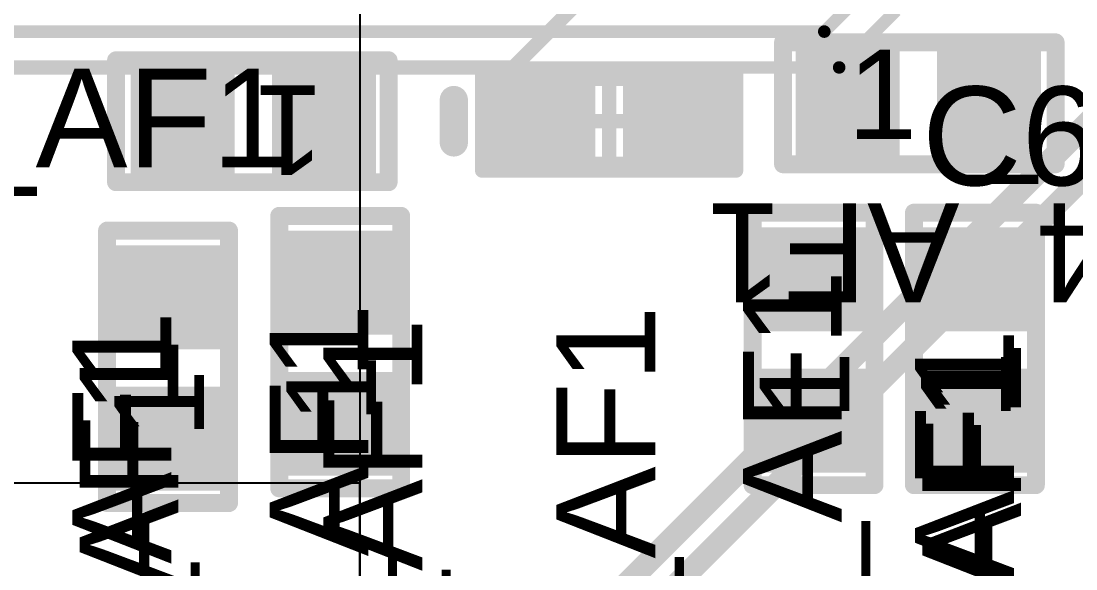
# Model space of a CAD drawing. Header units: inches. Extents: x -1.3 to 11.9, y -6.8 to 4.2.
# Drawn here: x 0.326 to 0.6202, y 2.0501 to 2.2029 of the extents above; entities that cross this region are included whole.
import ezdxf

# ---------------------------------------------------------------- set-up
doc = ezdxf.new("R2010")
doc.units = ezdxf.units.IN
doc.header["$MEASUREMENT"] = 0
for name, color, linetype in [('07_SIG3', 216, 'Continuous'), ('12_SIG4', 7, 'Continuous'), ('14_SIG5', 136, 'Continuous'), ('AB', 56, 'Continuous'), ('ASSY_DWG_INFO', 56, 'Continuous'), ('FAB', 56, 'Continuous'), ('Mechanical 13', 56, 'Continuous'), ('POT_INFO', 56, 'Continuous'), ('TOP', 1, 'Continuous'), ('Top Overlay', 2, 'Continuous'), ('Top Paste', 8, 'Continuous'), ('Top Solder', 216, 'Continuous')]:
    doc.layers.add(name, color=color, linetype=linetype)
doc.styles.add('Arial', font='', dxfattribs={"height": 0.2})
doc.styles.get('Arial').set_extended_font_data('Arial')

# ---------------------------------------------------------------- blocks, each defined once
blk = doc.blocks.new('C0402_189')
at = {"layer": 'TOP'}
for points in [[(-0.031, -0.0125), (-0.031, 0.0125), (-0.006, 0.0125), (-0.006, -0.0125)], [(0.0084, -0.0125), (0.0084, 0.0125), (0.0334, 0.0125), (0.0334, -0.0125)]]:
    blk.add_hatch(color=1, dxfattribs=at).paths.add_polyline_path(points)
at = {"layer": 'Top Paste'}
for points in [[(-0.031, -0.0125), (-0.031, 0.0125), (-0.006, 0.0125), (-0.006, -0.0125)], [(0.0084, -0.0125), (0.0084, 0.0125), (0.0334, 0.0125), (0.0334, -0.0125)]]:
    blk.add_hatch(color=8, dxfattribs=at).paths.add_polyline_path(points)
at = {"layer": 'Top Solder'}
for points in [[(-0.033, -0.0145), (-0.033, 0.0145), (-0.004, 0.0145), (-0.004, -0.0145)], [(0.0064, -0.0145), (0.0064, 0.0145), (0.0354, 0.0145), (0.0354, -0.0145)]]:
    blk.add_hatch(color=216, dxfattribs=at).paths.add_polyline_path(points)
at = {"layer": 'ASSY_DWG_INFO'}
for points in [[(-0.0365, 0.017, 0.005, 0.005, 0), (-0.0365, -0.017, 0.005, 0.005, 0)], [(-0.0365, 0.017, 0.005, 0.005, 0), (0.0395, 0.017, 0.005, 0.005, 0)], [(0.0395, 0.017, 0.005, 0.005, 0), (0.0395, -0.017, 0.005, 0.005, 0)], [(-0.0365, -0.017, 0.005, 0.005, 0), (0.0395, -0.017, 0.005, 0.005, 0)]]:
    blk.add_lwpolyline(points, format="xyseb", dxfattribs=at)
for points in [[(-0.03775, 0.017, 0.0025, 0.0025, 1), (-0.03525, 0.017, 0.0025, 0.0025, 1)], [(-0.03775, 0.017, 0.0025, 0.0025, 1), (-0.03525, 0.017, 0.0025, 0.0025, 1)], [(0.03825, 0.017, 0.0025, 0.0025, 1), (0.04075, 0.017, 0.0025, 0.0025, 1)], [(0.03825, 0.017, 0.0025, 0.0025, 1), (0.04075, 0.017, 0.0025, 0.0025, 1)], [(-0.03775, -0.017, 0.0025, 0.0025, 1), (-0.03525, -0.017, 0.0025, 0.0025, 1)], [(-0.03775, -0.017, 0.0025, 0.0025, 1), (-0.03525, -0.017, 0.0025, 0.0025, 1)], [(0.03825, -0.017, 0.0025, 0.0025, 1), (0.04075, -0.017, 0.0025, 0.0025, 1)], [(0.03825, -0.017, 0.0025, 0.0025, 1), (0.04075, -0.017, 0.0025, 0.0025, 1)]]:
    blk.add_lwpolyline(points, format="xyseb", close=True, dxfattribs=at)
at = {"layer": 'Top Overlay'}
for points in [[(-0.0365, 0.017, 0.005, 0.005, 0), (0.0365, 0.017, 0.005, 0.005, 0)], [(-0.0365, 0.017, 0.005, 0.005, 0), (-0.0365, -0.017, 0.005, 0.005, 0)], [(0.0365, 0.017, 0.005, 0.005, 0), (0.0395, 0.017, 0.005, 0.005, 0)], [(0.0395, 0.017, 0.005, 0.005, 0), (0.0395, -0.017, 0.005, 0.005, 0)], [(-0.0365, -0.017, 0.005, 0.005, 0), (0.0395, -0.017, 0.005, 0.005, 0)]]:
    blk.add_lwpolyline(points, format="xyseb", dxfattribs=at)
for points in [[(-0.03775, 0.017, 0.0025, 0.0025, 1), (-0.03525, 0.017, 0.0025, 0.0025, 1)], [(-0.03775, 0.017, 0.0025, 0.0025, 1), (-0.03525, 0.017, 0.0025, 0.0025, 1)], [(0.03525, 0.017, 0.0025, 0.0025, 1), (0.03775, 0.017, 0.0025, 0.0025, 1)], [(0.03525, 0.017, 0.0025, 0.0025, 1), (0.03775, 0.017, 0.0025, 0.0025, 1)], [(0.03825, 0.017, 0.0025, 0.0025, 1), (0.04075, 0.017, 0.0025, 0.0025, 1)], [(0.03825, 0.017, 0.0025, 0.0025, 1), (0.04075, 0.017, 0.0025, 0.0025, 1)], [(-0.03775, -0.017, 0.0025, 0.0025, 1), (-0.03525, -0.017, 0.0025, 0.0025, 1)], [(-0.03775, -0.017, 0.0025, 0.0025, 1), (-0.03525, -0.017, 0.0025, 0.0025, 1)], [(0.03825, -0.017, 0.0025, 0.0025, 1), (0.04075, -0.017, 0.0025, 0.0025, 1)], [(0.03825, -0.017, 0.0025, 0.0025, 1), (0.04075, -0.017, 0.0025, 0.0025, 1)]]:
    blk.add_lwpolyline(points, format="xyseb", close=True, dxfattribs=at)
at = {"layer": 'FAB', "style": 'Arial'}
blk.add_text('1', height=0.025, dxfattribs=at).set_placement((-0.0185, -0.01))
blk = doc.blocks.new('C0402_191')
at = {"layer": 'TOP'}
for points in [[(-0.031, -0.0125), (-0.031, 0.0125), (-0.006, 0.0125), (-0.006, -0.0125)], [(0.0084, -0.0125), (0.0084, 0.0125), (0.0334, 0.0125), (0.0334, -0.0125)]]:
    blk.add_hatch(color=1, dxfattribs=at).paths.add_polyline_path(points)
at = {"layer": 'Top Paste'}
for points in [[(-0.031, -0.0125), (-0.031, 0.0125), (-0.006, 0.0125), (-0.006, -0.0125)], [(0.0084, -0.0125), (0.0084, 0.0125), (0.0334, 0.0125), (0.0334, -0.0125)]]:
    blk.add_hatch(color=8, dxfattribs=at).paths.add_polyline_path(points)
at = {"layer": 'Top Solder'}
for points in [[(-0.033, -0.0145), (-0.033, 0.0145), (-0.004, 0.0145), (-0.004, -0.0145)], [(0.0064, -0.0145), (0.0064, 0.0145), (0.0354, 0.0145), (0.0354, -0.0145)]]:
    blk.add_hatch(color=216, dxfattribs=at).paths.add_polyline_path(points)
at = {"layer": 'ASSY_DWG_INFO'}
for points in [[(-0.0365, 0.017, 0.005, 0.005, 0), (-0.0365, -0.017, 0.005, 0.005, 0)], [(-0.0365, 0.017, 0.005, 0.005, 0), (0.0395, 0.017, 0.005, 0.005, 0)], [(0.0395, 0.017, 0.005, 0.005, 0), (0.0395, -0.017, 0.005, 0.005, 0)], [(-0.0365, -0.017, 0.005, 0.005, 0), (0.0395, -0.017, 0.005, 0.005, 0)]]:
    blk.add_lwpolyline(points, format="xyseb", dxfattribs=at)
for points in [[(-0.03775, 0.017, 0.0025, 0.0025, 1), (-0.03525, 0.017, 0.0025, 0.0025, 1)], [(-0.03775, 0.017, 0.0025, 0.0025, 1), (-0.03525, 0.017, 0.0025, 0.0025, 1)], [(0.03825, 0.017, 0.0025, 0.0025, 1), (0.04075, 0.017, 0.0025, 0.0025, 1)], [(0.03825, 0.017, 0.0025, 0.0025, 1), (0.04075, 0.017, 0.0025, 0.0025, 1)], [(-0.03775, -0.017, 0.0025, 0.0025, 1), (-0.03525, -0.017, 0.0025, 0.0025, 1)], [(-0.03775, -0.017, 0.0025, 0.0025, 1), (-0.03525, -0.017, 0.0025, 0.0025, 1)], [(0.03825, -0.017, 0.0025, 0.0025, 1), (0.04075, -0.017, 0.0025, 0.0025, 1)], [(0.03825, -0.017, 0.0025, 0.0025, 1), (0.04075, -0.017, 0.0025, 0.0025, 1)]]:
    blk.add_lwpolyline(points, format="xyseb", close=True, dxfattribs=at)
at = {"layer": 'Top Overlay'}
for points in [[(-0.0365, 0.017, 0.005, 0.005, 0), (0.0365, 0.017, 0.005, 0.005, 0)], [(-0.0365, 0.017, 0.005, 0.005, 0), (-0.0365, -0.017, 0.005, 0.005, 0)], [(0.0365, 0.017, 0.005, 0.005, 0), (0.0395, 0.017, 0.005, 0.005, 0)], [(0.0395, 0.017, 0.005, 0.005, 0), (0.0395, -0.017, 0.005, 0.005, 0)], [(-0.0365, -0.017, 0.005, 0.005, 0), (0.0395, -0.017, 0.005, 0.005, 0)]]:
    blk.add_lwpolyline(points, format="xyseb", dxfattribs=at)
for points in [[(-0.03775, 0.017, 0.0025, 0.0025, 1), (-0.03525, 0.017, 0.0025, 0.0025, 1)], [(-0.03775, 0.017, 0.0025, 0.0025, 1), (-0.03525, 0.017, 0.0025, 0.0025, 1)], [(0.03525, 0.017, 0.0025, 0.0025, 1), (0.03775, 0.017, 0.0025, 0.0025, 1)], [(0.03525, 0.017, 0.0025, 0.0025, 1), (0.03775, 0.017, 0.0025, 0.0025, 1)], [(0.03825, 0.017, 0.0025, 0.0025, 1), (0.04075, 0.017, 0.0025, 0.0025, 1)], [(0.03825, 0.017, 0.0025, 0.0025, 1), (0.04075, 0.017, 0.0025, 0.0025, 1)], [(-0.03775, -0.017, 0.0025, 0.0025, 1), (-0.03525, -0.017, 0.0025, 0.0025, 1)], [(-0.03775, -0.017, 0.0025, 0.0025, 1), (-0.03525, -0.017, 0.0025, 0.0025, 1)], [(0.03825, -0.017, 0.0025, 0.0025, 1), (0.04075, -0.017, 0.0025, 0.0025, 1)], [(0.03825, -0.017, 0.0025, 0.0025, 1), (0.04075, -0.017, 0.0025, 0.0025, 1)]]:
    blk.add_lwpolyline(points, format="xyseb", close=True, dxfattribs=at)
at = {"layer": 'FAB', "style": 'Arial'}
blk.add_text('1', height=0.025, dxfattribs=at).set_placement((-0.0185, -0.01))
blk = doc.blocks.new('C0402_193')
at = {"layer": 'TOP'}
for points in [[(-0.031, -0.0125), (-0.031, 0.0125), (-0.006, 0.0125), (-0.006, -0.0125)], [(0.0084, -0.0125), (0.0084, 0.0125), (0.0334, 0.0125), (0.0334, -0.0125)]]:
    blk.add_hatch(color=1, dxfattribs=at).paths.add_polyline_path(points)
at = {"layer": 'Top Paste'}
for points in [[(-0.031, -0.0125), (-0.031, 0.0125), (-0.006, 0.0125), (-0.006, -0.0125)], [(0.0084, -0.0125), (0.0084, 0.0125), (0.0334, 0.0125), (0.0334, -0.0125)]]:
    blk.add_hatch(color=8, dxfattribs=at).paths.add_polyline_path(points)
at = {"layer": 'Top Solder'}
for points in [[(-0.033, -0.0145), (-0.033, 0.0145), (-0.004, 0.0145), (-0.004, -0.0145)], [(0.0064, -0.0145), (0.0064, 0.0145), (0.0354, 0.0145), (0.0354, -0.0145)]]:
    blk.add_hatch(color=216, dxfattribs=at).paths.add_polyline_path(points)
at = {"layer": 'ASSY_DWG_INFO'}
for points in [[(-0.0365, 0.017, 0.005, 0.005, 0), (-0.0365, -0.017, 0.005, 0.005, 0)], [(-0.0365, 0.017, 0.005, 0.005, 0), (0.0395, 0.017, 0.005, 0.005, 0)], [(0.0395, 0.017, 0.005, 0.005, 0), (0.0395, -0.017, 0.005, 0.005, 0)], [(-0.0365, -0.017, 0.005, 0.005, 0), (0.0395, -0.017, 0.005, 0.005, 0)]]:
    blk.add_lwpolyline(points, format="xyseb", dxfattribs=at)
for points in [[(-0.03775, 0.017, 0.0025, 0.0025, 1), (-0.03525, 0.017, 0.0025, 0.0025, 1)], [(-0.03775, 0.017, 0.0025, 0.0025, 1), (-0.03525, 0.017, 0.0025, 0.0025, 1)], [(0.03825, 0.017, 0.0025, 0.0025, 1), (0.04075, 0.017, 0.0025, 0.0025, 1)], [(0.03825, 0.017, 0.0025, 0.0025, 1), (0.04075, 0.017, 0.0025, 0.0025, 1)], [(-0.03775, -0.017, 0.0025, 0.0025, 1), (-0.03525, -0.017, 0.0025, 0.0025, 1)], [(-0.03775, -0.017, 0.0025, 0.0025, 1), (-0.03525, -0.017, 0.0025, 0.0025, 1)], [(0.03825, -0.017, 0.0025, 0.0025, 1), (0.04075, -0.017, 0.0025, 0.0025, 1)], [(0.03825, -0.017, 0.0025, 0.0025, 1), (0.04075, -0.017, 0.0025, 0.0025, 1)]]:
    blk.add_lwpolyline(points, format="xyseb", close=True, dxfattribs=at)
at = {"layer": 'Top Overlay'}
for points in [[(-0.0365, 0.017, 0.005, 0.005, 0), (0.0365, 0.017, 0.005, 0.005, 0)], [(-0.0365, 0.017, 0.005, 0.005, 0), (-0.0365, -0.017, 0.005, 0.005, 0)], [(0.0365, 0.017, 0.005, 0.005, 0), (0.0395, 0.017, 0.005, 0.005, 0)], [(0.0395, 0.017, 0.005, 0.005, 0), (0.0395, -0.017, 0.005, 0.005, 0)], [(-0.0365, -0.017, 0.005, 0.005, 0), (0.0395, -0.017, 0.005, 0.005, 0)]]:
    blk.add_lwpolyline(points, format="xyseb", dxfattribs=at)
for points in [[(-0.03775, 0.017, 0.0025, 0.0025, 1), (-0.03525, 0.017, 0.0025, 0.0025, 1)], [(-0.03775, 0.017, 0.0025, 0.0025, 1), (-0.03525, 0.017, 0.0025, 0.0025, 1)], [(0.03525, 0.017, 0.0025, 0.0025, 1), (0.03775, 0.017, 0.0025, 0.0025, 1)], [(0.03525, 0.017, 0.0025, 0.0025, 1), (0.03775, 0.017, 0.0025, 0.0025, 1)], [(0.03825, 0.017, 0.0025, 0.0025, 1), (0.04075, 0.017, 0.0025, 0.0025, 1)], [(0.03825, 0.017, 0.0025, 0.0025, 1), (0.04075, 0.017, 0.0025, 0.0025, 1)], [(-0.03775, -0.017, 0.0025, 0.0025, 1), (-0.03525, -0.017, 0.0025, 0.0025, 1)], [(-0.03775, -0.017, 0.0025, 0.0025, 1), (-0.03525, -0.017, 0.0025, 0.0025, 1)], [(0.03825, -0.017, 0.0025, 0.0025, 1), (0.04075, -0.017, 0.0025, 0.0025, 1)], [(0.03825, -0.017, 0.0025, 0.0025, 1), (0.04075, -0.017, 0.0025, 0.0025, 1)]]:
    blk.add_lwpolyline(points, format="xyseb", close=True, dxfattribs=at)
at = {"layer": 'FAB', "style": 'Arial'}
blk.add_text('1', height=0.025, dxfattribs=at).set_placement((-0.0185, -0.01))
blk = doc.blocks.new('C0402_201')
at = {"layer": 'TOP'}
for points in [[(-0.031, -0.0125), (-0.031, 0.0125), (-0.006, 0.0125), (-0.006, -0.0125)], [(0.0084, -0.0125), (0.0084, 0.0125), (0.0334, 0.0125), (0.0334, -0.0125)]]:
    blk.add_hatch(color=1, dxfattribs=at).paths.add_polyline_path(points)
at = {"layer": 'Top Paste'}
for points in [[(-0.031, -0.0125), (-0.031, 0.0125), (-0.006, 0.0125), (-0.006, -0.0125)], [(0.0084, -0.0125), (0.0084, 0.0125), (0.0334, 0.0125), (0.0334, -0.0125)]]:
    blk.add_hatch(color=8, dxfattribs=at).paths.add_polyline_path(points)
at = {"layer": 'Top Solder'}
for points in [[(-0.033, -0.0145), (-0.033, 0.0145), (-0.004, 0.0145), (-0.004, -0.0145)], [(0.0064, -0.0145), (0.0064, 0.0145), (0.0354, 0.0145), (0.0354, -0.0145)]]:
    blk.add_hatch(color=216, dxfattribs=at).paths.add_polyline_path(points)
at = {"layer": 'ASSY_DWG_INFO'}
for points in [[(-0.0365, 0.017, 0.005, 0.005, 0), (-0.0365, -0.017, 0.005, 0.005, 0)], [(-0.0365, 0.017, 0.005, 0.005, 0), (0.0395, 0.017, 0.005, 0.005, 0)], [(0.0395, 0.017, 0.005, 0.005, 0), (0.0395, -0.017, 0.005, 0.005, 0)], [(-0.0365, -0.017, 0.005, 0.005, 0), (0.0395, -0.017, 0.005, 0.005, 0)]]:
    blk.add_lwpolyline(points, format="xyseb", dxfattribs=at)
for points in [[(-0.03775, 0.017, 0.0025, 0.0025, 1), (-0.03525, 0.017, 0.0025, 0.0025, 1)], [(-0.03775, 0.017, 0.0025, 0.0025, 1), (-0.03525, 0.017, 0.0025, 0.0025, 1)], [(0.03825, 0.017, 0.0025, 0.0025, 1), (0.04075, 0.017, 0.0025, 0.0025, 1)], [(0.03825, 0.017, 0.0025, 0.0025, 1), (0.04075, 0.017, 0.0025, 0.0025, 1)], [(-0.03775, -0.017, 0.0025, 0.0025, 1), (-0.03525, -0.017, 0.0025, 0.0025, 1)], [(-0.03775, -0.017, 0.0025, 0.0025, 1), (-0.03525, -0.017, 0.0025, 0.0025, 1)], [(0.03825, -0.017, 0.0025, 0.0025, 1), (0.04075, -0.017, 0.0025, 0.0025, 1)], [(0.03825, -0.017, 0.0025, 0.0025, 1), (0.04075, -0.017, 0.0025, 0.0025, 1)]]:
    blk.add_lwpolyline(points, format="xyseb", close=True, dxfattribs=at)
at = {"layer": 'Top Overlay'}
for points in [[(-0.0365, 0.017, 0.005, 0.005, 0), (0.0365, 0.017, 0.005, 0.005, 0)], [(-0.0365, 0.017, 0.005, 0.005, 0), (-0.0365, -0.017, 0.005, 0.005, 0)], [(0.0365, 0.017, 0.005, 0.005, 0), (0.0395, 0.017, 0.005, 0.005, 0)], [(0.0395, 0.017, 0.005, 0.005, 0), (0.0395, -0.017, 0.005, 0.005, 0)], [(-0.0365, -0.017, 0.005, 0.005, 0), (0.0395, -0.017, 0.005, 0.005, 0)]]:
    blk.add_lwpolyline(points, format="xyseb", dxfattribs=at)
for points in [[(-0.03775, 0.017, 0.0025, 0.0025, 1), (-0.03525, 0.017, 0.0025, 0.0025, 1)], [(-0.03775, 0.017, 0.0025, 0.0025, 1), (-0.03525, 0.017, 0.0025, 0.0025, 1)], [(0.03525, 0.017, 0.0025, 0.0025, 1), (0.03775, 0.017, 0.0025, 0.0025, 1)], [(0.03525, 0.017, 0.0025, 0.0025, 1), (0.03775, 0.017, 0.0025, 0.0025, 1)], [(0.03825, 0.017, 0.0025, 0.0025, 1), (0.04075, 0.017, 0.0025, 0.0025, 1)], [(0.03825, 0.017, 0.0025, 0.0025, 1), (0.04075, 0.017, 0.0025, 0.0025, 1)], [(-0.03775, -0.017, 0.0025, 0.0025, 1), (-0.03525, -0.017, 0.0025, 0.0025, 1)], [(-0.03775, -0.017, 0.0025, 0.0025, 1), (-0.03525, -0.017, 0.0025, 0.0025, 1)], [(0.03825, -0.017, 0.0025, 0.0025, 1), (0.04075, -0.017, 0.0025, 0.0025, 1)], [(0.03825, -0.017, 0.0025, 0.0025, 1), (0.04075, -0.017, 0.0025, 0.0025, 1)]]:
    blk.add_lwpolyline(points, format="xyseb", close=True, dxfattribs=at)
at = {"layer": 'FAB', "style": 'Arial'}
blk.add_text('1', height=0.025, dxfattribs=at).set_placement((-0.0185, -0.01))
blk = doc.blocks.new('C0402_209')
at = {"layer": 'TOP'}
for points in [[(-0.031, -0.0125), (-0.031, 0.0125), (-0.006, 0.0125), (-0.006, -0.0125)], [(0.0084, -0.0125), (0.0084, 0.0125), (0.0334, 0.0125), (0.0334, -0.0125)]]:
    blk.add_hatch(color=1, dxfattribs=at).paths.add_polyline_path(points)
at = {"layer": 'Top Paste'}
for points in [[(-0.031, -0.0125), (-0.031, 0.0125), (-0.006, 0.0125), (-0.006, -0.0125)], [(0.0084, -0.0125), (0.0084, 0.0125), (0.0334, 0.0125), (0.0334, -0.0125)]]:
    blk.add_hatch(color=8, dxfattribs=at).paths.add_polyline_path(points)
at = {"layer": 'Top Solder'}
for points in [[(-0.033, -0.0145), (-0.033, 0.0145), (-0.004, 0.0145), (-0.004, -0.0145)], [(0.0064, -0.0145), (0.0064, 0.0145), (0.0354, 0.0145), (0.0354, -0.0145)]]:
    blk.add_hatch(color=216, dxfattribs=at).paths.add_polyline_path(points)
at = {"layer": 'ASSY_DWG_INFO'}
for points in [[(-0.0365, -0.017, 0.005, 0.005, 0), (-0.0365, 0.017, 0.005, 0.005, 0)], [(-0.0365, 0.017, 0.005, 0.005, 0), (0.0395, 0.017, 0.005, 0.005, 0)], [(0.0395, -0.017, 0.005, 0.005, 0), (0.0395, 0.017, 0.005, 0.005, 0)], [(-0.0365, -0.017, 0.005, 0.005, 0), (0.0395, -0.017, 0.005, 0.005, 0)]]:
    blk.add_lwpolyline(points, format="xyseb", dxfattribs=at)
for points in [[(-0.03775, 0.017, 0.0025, 0.0025, 1), (-0.03525, 0.017, 0.0025, 0.0025, 1)], [(-0.03775, 0.017, 0.0025, 0.0025, 1), (-0.03525, 0.017, 0.0025, 0.0025, 1)], [(0.03825, 0.017, 0.0025, 0.0025, 1), (0.04075, 0.017, 0.0025, 0.0025, 1)], [(0.03825, 0.017, 0.0025, 0.0025, 1), (0.04075, 0.017, 0.0025, 0.0025, 1)], [(-0.03775, -0.017, 0.0025, 0.0025, 1), (-0.03525, -0.017, 0.0025, 0.0025, 1)], [(-0.03775, -0.017, 0.0025, 0.0025, 1), (-0.03525, -0.017, 0.0025, 0.0025, 1)], [(0.03825, -0.017, 0.0025, 0.0025, 1), (0.04075, -0.017, 0.0025, 0.0025, 1)], [(0.03825, -0.017, 0.0025, 0.0025, 1), (0.04075, -0.017, 0.0025, 0.0025, 1)]]:
    blk.add_lwpolyline(points, format="xyseb", close=True, dxfattribs=at)
at = {"layer": 'Top Overlay'}
for points in [[(-0.0365, 0.017, 0.005, 0.005, 0), (0.0365, 0.017, 0.005, 0.005, 0)], [(-0.0365, -0.017, 0.005, 0.005, 0), (-0.0365, 0.017, 0.005, 0.005, 0)], [(0.0365, 0.017, 0.005, 0.005, 0), (0.0395, 0.017, 0.005, 0.005, 0)], [(0.0395, -0.017, 0.005, 0.005, 0), (0.0395, 0.017, 0.005, 0.005, 0)], [(-0.0365, -0.017, 0.005, 0.005, 0), (0.0395, -0.017, 0.005, 0.005, 0)]]:
    blk.add_lwpolyline(points, format="xyseb", dxfattribs=at)
for points in [[(-0.03775, 0.017, 0.0025, 0.0025, 1), (-0.03525, 0.017, 0.0025, 0.0025, 1)], [(-0.03775, 0.017, 0.0025, 0.0025, 1), (-0.03525, 0.017, 0.0025, 0.0025, 1)], [(0.03525, 0.017, 0.0025, 0.0025, 1), (0.03775, 0.017, 0.0025, 0.0025, 1)], [(0.03525, 0.017, 0.0025, 0.0025, 1), (0.03775, 0.017, 0.0025, 0.0025, 1)], [(0.03825, 0.017, 0.0025, 0.0025, 1), (0.04075, 0.017, 0.0025, 0.0025, 1)], [(0.03825, 0.017, 0.0025, 0.0025, 1), (0.04075, 0.017, 0.0025, 0.0025, 1)], [(-0.03775, -0.017, 0.0025, 0.0025, 1), (-0.03525, -0.017, 0.0025, 0.0025, 1)], [(-0.03775, -0.017, 0.0025, 0.0025, 1), (-0.03525, -0.017, 0.0025, 0.0025, 1)], [(0.03825, -0.017, 0.0025, 0.0025, 1), (0.04075, -0.017, 0.0025, 0.0025, 1)], [(0.03825, -0.017, 0.0025, 0.0025, 1), (0.04075, -0.017, 0.0025, 0.0025, 1)]]:
    blk.add_lwpolyline(points, format="xyseb", close=True, dxfattribs=at)
at = {"layer": 'FAB', "style": 'Arial'}
blk.add_text('1', height=0.025, rotation=360, dxfattribs=at).set_placement((-0.0185, -0.01))
blk = doc.blocks.new('C0402_211')
at = {"layer": 'TOP'}
for points in [[(-0.031, -0.0125), (-0.031, 0.0125), (-0.006, 0.0125), (-0.006, -0.0125)], [(0.0084, -0.0125), (0.0084, 0.0125), (0.0334, 0.0125), (0.0334, -0.0125)]]:
    blk.add_hatch(color=1, dxfattribs=at).paths.add_polyline_path(points)
at = {"layer": 'Top Paste'}
for points in [[(-0.031, -0.0125), (-0.031, 0.0125), (-0.006, 0.0125), (-0.006, -0.0125)], [(0.0084, -0.0125), (0.0084, 0.0125), (0.0334, 0.0125), (0.0334, -0.0125)]]:
    blk.add_hatch(color=8, dxfattribs=at).paths.add_polyline_path(points)
at = {"layer": 'Top Solder'}
for points in [[(-0.033, -0.0145), (-0.033, 0.0145), (-0.004, 0.0145), (-0.004, -0.0145)], [(0.0064, -0.0145), (0.0064, 0.0145), (0.0354, 0.0145), (0.0354, -0.0145)]]:
    blk.add_hatch(color=216, dxfattribs=at).paths.add_polyline_path(points)
at = {"layer": 'ASSY_DWG_INFO'}
for points in [[(-0.0365, 0.017, 0.005, 0.005, 0), (-0.0365, -0.017, 0.005, 0.005, 0)], [(0.0395, 0.017, 0.005, 0.005, 0), (-0.0365, 0.017, 0.005, 0.005, 0)], [(0.0395, 0.017, 0.005, 0.005, 0), (0.0395, -0.017, 0.005, 0.005, 0)], [(0.0395, -0.017, 0.005, 0.005, 0), (-0.0365, -0.017, 0.005, 0.005, 0)]]:
    blk.add_lwpolyline(points, format="xyseb", dxfattribs=at)
for points in [[(-0.03775, 0.017, 0.0025, 0.0025, 1), (-0.03525, 0.017, 0.0025, 0.0025, 1)], [(-0.03775, 0.017, 0.0025, 0.0025, 1), (-0.03525, 0.017, 0.0025, 0.0025, 1)], [(0.03825, 0.017, 0.0025, 0.0025, 1), (0.04075, 0.017, 0.0025, 0.0025, 1)], [(0.03825, 0.017, 0.0025, 0.0025, 1), (0.04075, 0.017, 0.0025, 0.0025, 1)], [(-0.03775, -0.017, 0.0025, 0.0025, 1), (-0.03525, -0.017, 0.0025, 0.0025, 1)], [(-0.03775, -0.017, 0.0025, 0.0025, 1), (-0.03525, -0.017, 0.0025, 0.0025, 1)], [(0.03825, -0.017, 0.0025, 0.0025, 1), (0.04075, -0.017, 0.0025, 0.0025, 1)], [(0.03825, -0.017, 0.0025, 0.0025, 1), (0.04075, -0.017, 0.0025, 0.0025, 1)]]:
    blk.add_lwpolyline(points, format="xyseb", close=True, dxfattribs=at)
at = {"layer": 'Top Overlay'}
for points in [[(0.0365, 0.017, 0.005, 0.005, 0), (-0.0365, 0.017, 0.005, 0.005, 0)], [(-0.0365, 0.017, 0.005, 0.005, 0), (-0.0365, -0.017, 0.005, 0.005, 0)], [(0.0395, 0.017, 0.005, 0.005, 0), (0.0365, 0.017, 0.005, 0.005, 0)], [(0.0395, 0.017, 0.005, 0.005, 0), (0.0395, -0.017, 0.005, 0.005, 0)], [(0.0395, -0.017, 0.005, 0.005, 0), (-0.0365, -0.017, 0.005, 0.005, 0)]]:
    blk.add_lwpolyline(points, format="xyseb", dxfattribs=at)
for points in [[(-0.03775, 0.017, 0.0025, 0.0025, 1), (-0.03525, 0.017, 0.0025, 0.0025, 1)], [(-0.03775, 0.017, 0.0025, 0.0025, 1), (-0.03525, 0.017, 0.0025, 0.0025, 1)], [(0.03525, 0.017, 0.0025, 0.0025, 1), (0.03775, 0.017, 0.0025, 0.0025, 1)], [(0.03525, 0.017, 0.0025, 0.0025, 1), (0.03775, 0.017, 0.0025, 0.0025, 1)], [(0.03825, 0.017, 0.0025, 0.0025, 1), (0.04075, 0.017, 0.0025, 0.0025, 1)], [(0.03825, 0.017, 0.0025, 0.0025, 1), (0.04075, 0.017, 0.0025, 0.0025, 1)], [(-0.03775, -0.017, 0.0025, 0.0025, 1), (-0.03525, -0.017, 0.0025, 0.0025, 1)], [(-0.03775, -0.017, 0.0025, 0.0025, 1), (-0.03525, -0.017, 0.0025, 0.0025, 1)], [(0.03825, -0.017, 0.0025, 0.0025, 1), (0.04075, -0.017, 0.0025, 0.0025, 1)], [(0.03825, -0.017, 0.0025, 0.0025, 1), (0.04075, -0.017, 0.0025, 0.0025, 1)]]:
    blk.add_lwpolyline(points, format="xyseb", close=True, dxfattribs=at)
at = {"layer": 'FAB', "style": 'Arial'}
blk.add_text('1', height=0.025, dxfattribs=at).set_placement((-0.0185, -0.01))
blk = doc.blocks.new('CONN_SMA_J_P_H_RA_TH1_SAI_328')
at = {"layer": 'AB'}
blk.add_line((0.263, -0.263), (-0.263, -0.263), dxfattribs=at)
blk = doc.blocks.new('CONN_SMA_J_P_H_RA_TH1_SAI_B_334')
at = {"layer": 'AB'}
for p, q in [((-0.263, 0.263), (-0.263, -0.586)), ((0.263, 0.263), (-0.263, 0.263))]:
    blk.add_line(p, q, dxfattribs=at)
blk = doc.blocks.new('0402_A_371')
at = {"layer": 'TOP'}
for points in [[(-0.0315, -0.00984), (-0.0315, 0.00984), (-0.00787, 0.00984), (-0.00787, -0.00984)], [(0.00787, -0.00984), (0.00787, 0.00984), (0.0315, 0.00984), (0.0315, -0.00984)]]:
    blk.add_hatch(color=1, dxfattribs=at).paths.add_polyline_path(points)
at = {"layer": 'Top Paste'}
for points in [[(-0.0315, -0.00984), (-0.0315, 0.00984), (-0.00787, 0.00984), (-0.00787, -0.00984)], [(0.00787, -0.00984), (0.00787, 0.00984), (0.0315, 0.00984), (0.0315, -0.00984)]]:
    blk.add_hatch(color=8, dxfattribs=at).paths.add_polyline_path(points)
at = {"layer": 'Top Solder'}
for points in [[(-0.0355, -0.01384), (-0.0355, 0.01384), (-0.00387, 0.01384), (-0.00387, -0.01384)], [(0.00387, -0.01384), (0.00387, 0.01384), (0.0355, 0.01384), (0.0355, -0.01384)]]:
    blk.add_hatch(color=216, dxfattribs=at).paths.add_polyline_path(points)
at = {"layer": 'Mechanical 13'}
for points in [[(-0.02165, 0.01181, 0.00394, 0.00394, 0), (0.02165, 0.01181, 0.00394, 0.00394, 0)], [(-0.02165, -0.01181, 0.00394, 0.00394, 0), (-0.02165, 0.01181, 0.00394, 0.00394, 0)], [(0.02165, -0.01181, 0.00394, 0.00394, 0), (0.02165, 0.01181, 0.00394, 0.00394, 0)], [(-0.02165, -0.01181, 0.00394, 0.00394, 0), (0.02165, -0.01181, 0.00394, 0.00394, 0)]]:
    blk.add_lwpolyline(points, format="xyseb", dxfattribs=at)
for points in [[(-0.02264, 0.01181, 0.00197, 0.00197, 1), (-0.02067, 0.01181, 0.00197, 0.00197, 1)], [(-0.02264, 0.01181, 0.00197, 0.00197, 1), (-0.02067, 0.01181, 0.00197, 0.00197, 1)], [(0.02067, 0.01181, 0.00197, 0.00197, 1), (0.02264, 0.01181, 0.00197, 0.00197, 1)], [(0.02067, 0.01181, 0.00197, 0.00197, 1), (0.02264, 0.01181, 0.00197, 0.00197, 1)], [(-0.02264, -0.01181, 0.00197, 0.00197, 1), (-0.02067, -0.01181, 0.00197, 0.00197, 1)], [(-0.02264, -0.01181, 0.00197, 0.00197, 1), (-0.02067, -0.01181, 0.00197, 0.00197, 1)], [(0.02067, -0.01181, 0.00197, 0.00197, 1), (0.02264, -0.01181, 0.00197, 0.00197, 1)], [(0.02067, -0.01181, 0.00197, 0.00197, 1), (0.02264, -0.01181, 0.00197, 0.00197, 1)]]:
    blk.add_lwpolyline(points, format="xyseb", close=True, dxfattribs=at)
at = {"layer": 'POT_INFO'}
for points in [[(-0.03543, 0.01378, 0.00394, 0.00394, 0), (0.03543, 0.01378, 0.00394, 0.00394, 0)], [(-0.03543, -0.01378, 0.00394, 0.00394, 0), (-0.03543, 0.01378, 0.00394, 0.00394, 0)], [(0.03543, -0.01378, 0.00394, 0.00394, 0), (0.03543, 0.01378, 0.00394, 0.00394, 0)], [(0, -0.01181, 0.00394, 0.00394, 0), (0, 0.01181, 0.00394, 0.00394, 0)], [(-0.01181, 0, 0.00394, 0.00394, 0), (0.01181, 0, 0.00394, 0.00394, 0)], [(-0.03543, -0.01378, 0.00394, 0.00394, 0), (0.03543, -0.01378, 0.00394, 0.00394, 0)]]:
    blk.add_lwpolyline(points, format="xyseb", dxfattribs=at)
for points in [[(-0.03642, 0.01378, 0.00197, 0.00197, 1), (-0.03445, 0.01378, 0.00197, 0.00197, 1)], [(-0.03642, 0.01378, 0.00197, 0.00197, 1), (-0.03445, 0.01378, 0.00197, 0.00197, 1)], [(0.03445, 0.01378, 0.00197, 0.00197, 1), (0.03642, 0.01378, 0.00197, 0.00197, 1)], [(0.03445, 0.01378, 0.00197, 0.00197, 1), (0.03642, 0.01378, 0.00197, 0.00197, 1)], [(-0.00098, 0.01181, 0.00197, 0.00197, 1), (0.00098, 0.01181, 0.00197, 0.00197, 1)], [(-0.0128, 0, 0.00197, 0.00197, 1), (-0.01083, 0, 0.00197, 0.00197, 1)], [(0.01083, 0, 0.00197, 0.00197, 1), (0.0128, 0, 0.00197, 0.00197, 1)], [(-0.00098, -0.01181, 0.00197, 0.00197, 1), (0.00098, -0.01181, 0.00197, 0.00197, 1)], [(-0.03642, -0.01378, 0.00197, 0.00197, 1), (-0.03445, -0.01378, 0.00197, 0.00197, 1)], [(-0.03642, -0.01378, 0.00197, 0.00197, 1), (-0.03445, -0.01378, 0.00197, 0.00197, 1)], [(0.03445, -0.01378, 0.00197, 0.00197, 1), (0.03642, -0.01378, 0.00197, 0.00197, 1)], [(0.03445, -0.01378, 0.00197, 0.00197, 1), (0.03642, -0.01378, 0.00197, 0.00197, 1)]]:
    blk.add_lwpolyline(points, format="xyseb", close=True, dxfattribs=at)
at = {"layer": 'Top Overlay'}
blk.add_lwpolyline([(-0.04331, -0.00591, 0.00787, 0.00787, 0), (-0.04331, 0.00591, 0.00787, 0.00787, 0)], format="xyseb", dxfattribs=at)
for points in [[(-0.04528, 0.00591, 0.00394, 0.00394, 1), (-0.04134, 0.00591, 0.00394, 0.00394, 1)], [(-0.04528, -0.00591, 0.00394, 0.00394, 1), (-0.04134, -0.00591, 0.00394, 0.00394, 1)]]:
    blk.add_lwpolyline(points, format="xyseb", close=True, dxfattribs=at)

msp = doc.modelspace()

# ---------------------------------------------------------------- linework, layer by layer
at = {"layer": '07_SIG3'}
for points in [[(0.31186, 1.861, 0.0035, 0.0035, 0), (0.70586, 2.255, 0.0035, 0.0035, 0)], [(0.316, 1.851, 0.0035, 0.0035, 0), (0.71, 2.245, 0.0035, 0.0035, 0)], [(0.55, 2.2, 0.0035, 0.0035, 0), (0.56, 2.21, 0.0035, 0.0035, 0)], [(0.55414, 2.19, 0.0035, 0.0035, 0), (0.57, 2.20586, 0.0035, 0.0035, 0)], [(0.26086, 2.2, 0.0035, 0.0035, 0), (0.55, 2.2, 0.0035, 0.0035, 0)], [(0.265, 2.19, 0.0035, 0.0035, 0), (0.55414, 2.19, 0.0035, 0.0035, 0)]]:
    msp.add_lwpolyline(points, format="xyseb", dxfattribs=at)
for points in [[(0.54912, 2.2, 0.00175, 0.00175, 1), (0.55088, 2.2, 0.00175, 0.00175, 1)], [(0.54912, 2.2, 0.00175, 0.00175, 1), (0.55088, 2.2, 0.00175, 0.00175, 1)], [(0.55327, 2.19, 0.00175, 0.00175, 1), (0.55502, 2.19, 0.00175, 0.00175, 1)], [(0.55327, 2.19, 0.00175, 0.00175, 1), (0.55502, 2.19, 0.00175, 0.00175, 1)]]:
    msp.add_lwpolyline(points, format="xyseb", close=True, dxfattribs=at)
at = {"layer": '12_SIG4'}
for points in [[(0.243, 1.79614, 0.0035, 0.0035, 0), (0.63886, 2.192, 0.0035, 0.0035, 0)], [(0.253, 1.792, 0.0035, 0.0035, 0), (0.643, 2.182, 0.0035, 0.0035, 0)]]:
    msp.add_lwpolyline(points, format="xyseb", dxfattribs=at)
at = {"layer": '14_SIG5'}
for points in [[(0.46328, 2.19, 0.004, 0.004, 0), (0.985, 2.71172, 0.004, 0.004, 0)], [(0.24, 2.19, 0.004, 0.004, 0), (0.46328, 2.19, 0.004, 0.004, 0)]]:
    msp.add_lwpolyline(points, format="xyseb", dxfattribs=at)
msp.add_lwpolyline([(0.46228, 2.19, 0.002, 0.002, 1), (0.46428, 2.19, 0.002, 0.002, 1)], format="xyseb", close=True, dxfattribs=at)
msp.add_lwpolyline([(0.46228, 2.19, 0.002, 0.002, 1), (0.46428, 2.19, 0.002, 0.002, 1)], format="xyseb", close=True, dxfattribs=at)

# ---------------------------------------------------------------- block references
for name, p, rotation in [('CONN_SMA_J_P_H_RA_TH1_SAI_328', (0.15748, 2.16535), 90), ('C0402_211', (0.392, 2.175), 180), ('C0402_201', (0.415, 2.1091), 90), ('C0402_191', (0.547, 2.11), 90), ('C0402_189', (0.592, 2.11), 90), ('C0402_193', (0.367, 2.105), 90), ('CONN_SMA_J_P_H_RA_TH1_SAI_B_334', (0.15748, 1.81102), 270)]:
    msp.add_blockref(name, p, dxfattribs=dict(rotation=rotation))
for name, p in [('C0402_209', (0.575, 2.18)), ('0402_A_371', (0.49, 2.175))]:
    msp.add_blockref(name, p)

# ---------------------------------------------------------------- texts
at = {"layer": 'Top Overlay', "style": 'Arial'}
for s, p in [('C47_AF1', (0.23801, 2.16212)), ('C68_RF_SW1', (0.57724, 2.15712))]:
    msp.add_text(s, height=0.027559, dxfattribs=at).set_placement(p)
for s, rotation, p in [('J4_AF1', 180, (0.64974, 2.15209)), ('C57_AF1', 90, (0.55488, 1.97101)), ('C52_AF1', 90, (0.42288, 1.96161)), ('C16_AF1', 90, (0.50288, 1.96101)), ('C21_AF1', 90, (0.36788, 1.95951)), ('C15_AF1', 90, (0.43788, 1.95751)), ('C17_AF1', 90, (0.60288, 1.95451)), ('C56_AF1', 90, (0.36988, 1.95191)), ('C58_AF1', 90, (0.60488, 1.95101))]:
    msp.add_text(s, height=0.027559, rotation=rotation, dxfattribs=at).set_placement(p)

doc.saveas('drawing.dxf')
